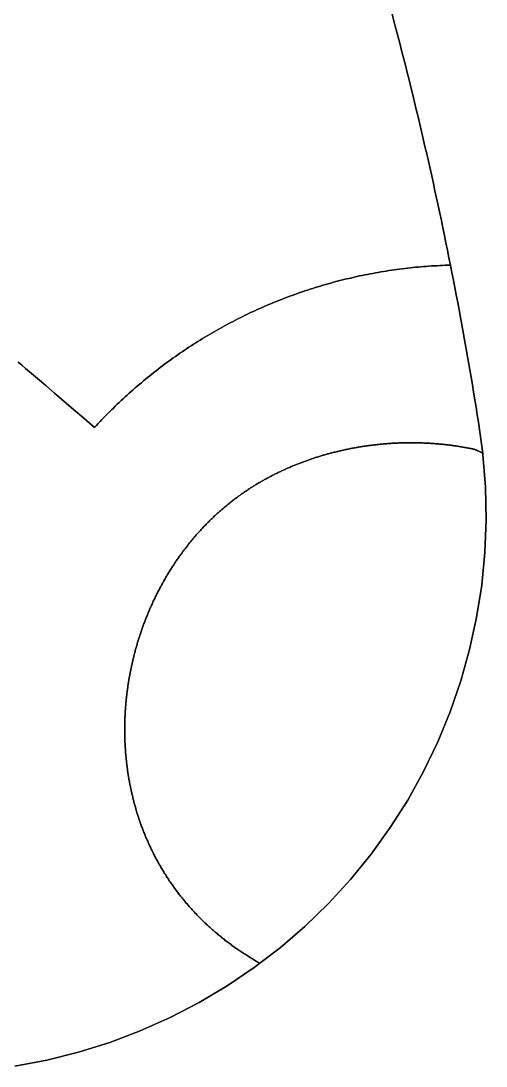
# Model space of a CAD drawing. Header units: millimetres. Extents: x 1811966 to 2218310, y 20519 to 471429.
# Drawn here: x 2123127 to 2135878, y 131672 to 160300 of the extents above; entities that cross this region are included whole.
import ezdxf

# ---------------------------------------------------------------- set-up
doc = ezdxf.new("R2010")
doc.units = ezdxf.units.MM
doc.layers.add('CLOSED_AREAS', color=7, linetype='Continuous')
doc.layers.add('REGION_HOLES', color=7, linetype='Continuous')

msp = doc.modelspace()

# ---------------------------------------------------------------- linework, layer by layer
at = {"layer": 'CLOSED_AREAS'}
for points in [[(2123056.1, 150950.773), (2123155.316, 150866.8), (2123257.228, 150780.442), (2123361.892, 150691.651), (2123579.7, 150506.57), (2123809.19, 150311.169), (2124050.811, 150105.056), (2124305.012, 149887.843), (2124572.244, 149659.14), (2124852.956, 149418.556), (2125147.596, 149165.702), (2125197.735, 149219.98), (2125248.165, 149273.988), (2125298.883, 149327.724), (2125349.89, 149381.187), (2125401.183, 149434.376), (2125452.761, 149487.288), (2125504.623, 149539.923), (2125556.766, 149592.278), (2125609.19, 149644.353), (2125661.892, 149696.145), (2125714.872, 149747.653), (2125768.128, 149798.876), (2125821.659, 149849.813), (2125875.462, 149900.461), (2125929.536, 149950.819), (2125983.88, 150000.887), (2126038.492, 150050.662), (2126093.37, 150100.142), (2126148.514, 150149.328), (2126203.921, 150198.216), (2126259.589, 150246.807), (2126315.518, 150295.097), (2126371.705, 150343.087), (2126428.149, 150390.774), (2126484.849, 150438.157), (2126541.802, 150485.235), (2126599.007, 150532.006), (2126656.463, 150578.47), (2126714.167, 150624.624), (2126772.118, 150670.468), (2126830.315, 150716), (2126888.755, 150761.219), (2126947.437, 150806.123), (2127006.36, 150850.711), (2127065.521, 150894.983), (2127124.919, 150938.936), (2127184.553, 150982.569), (2127244.42, 151025.882), (2127304.518, 151068.872), (2127364.847, 151111.539), (2127425.403, 151153.881), (2127486.187, 151195.898), (2127547.195, 151237.587), (2127608.426, 151278.948), (2127669.878, 151319.98), (2127731.55, 151360.681), (2127793.44, 151401.051), (2127855.545, 151441.087), (2127917.865, 151480.789), (2127980.397, 151520.156), (2128043.139, 151559.187), (2128106.09, 151597.88), (2128169.248, 151636.235), (2128232.611, 151674.249), (2128296.178, 151711.923), (2128359.946, 151749.255), (2128423.913, 151786.244), (2128488.078, 151822.889), (2128552.439, 151859.189), (2128616.994, 151895.142), (2128681.741, 151930.749), (2128746.678, 151966.007), (2128811.804, 152000.916), (2128877.116, 152035.475), (2128942.613, 152069.682), (2129008.293, 152103.537), (2129074.154, 152137.039), (2129140.193, 152170.187), (2129206.41, 152202.979), (2129272.802, 152235.416), (2129339.367, 152267.495), (2129406.103, 152299.217), (2129473.009, 152330.58), (2129540.082, 152361.583), (2129607.321, 152392.225), (2129674.724, 152422.506), (2129742.288, 152452.424), (2129810.011, 152481.979), (2129877.893, 152511.17), (2129945.93, 152539.996), (2130014.121, 152568.456), (2130082.464, 152596.549), (2130150.957, 152624.275), (2130219.598, 152651.633), (2130288.384, 152678.622), (2130357.315, 152705.241), (2130426.388, 152731.489), (2130495.6, 152757.366), (2130564.951, 152782.871), (2130634.437, 152808.003), (2130704.058, 152832.762), (2130773.81, 152857.146), (2130843.693, 152881.155), (2130913.703, 152904.789), (2130983.839, 152928.047), (2131054.099, 152950.927), (2131124.482, 152973.43), (2131194.983, 152995.554), (2131265.603, 153017.3), (2131336.338, 153038.666), (2131407.188, 153059.651), (2131478.148, 153080.256), (2131549.219, 153100.48), (2131620.397, 153120.322), (2131691.68, 153139.781), (2131763.068, 153158.856), (2131834.556, 153177.549), (2131906.144, 153195.857), (2131977.829, 153213.78), (2132049.609, 153231.318), (2132121.483, 153248.471), (2132193.447, 153265.237), (2132265.501, 153281.616), (2132337.641, 153297.608), (2132409.867, 153313.213), (2132482.175, 153328.429), (2132554.564, 153343.257), (2132627.031, 153357.696), (2132699.575, 153371.746), (2132772.193, 153385.405), (2132844.884, 153398.675), (2132917.645, 153411.554), (2132990.474, 153424.042), (2133063.368, 153436.138), (2133136.327, 153447.843), (2133209.348, 153459.157), (2133282.428, 153470.077), (2133355.566, 153480.605), (2133428.76, 153490.74), (2133502.007, 153500.482), (2133575.305, 153509.831), (2133648.652, 153518.785), (2133722.046, 153527.346), (2133795.485, 153535.512), (2133868.967, 153543.284), (2133942.49, 153550.661), (2134016.051, 153557.643), (2134089.649, 153564.23), (2134163.281, 153570.422), (2134236.945, 153576.218), (2134310.639, 153581.618), (2134384.361, 153586.623), (2134458.109, 153591.231), (2134531.881, 153595.444), (2134605.674, 153599.26), (2134679.487, 153602.679), (2134753.317, 153605.703), (2134827.162, 153608.329), (2134901.02, 153610.56), (2134860.287, 153814.441), (2134819.167, 154018.244), (2134777.659, 154221.968), (2134735.763, 154425.614), (2134693.481, 154629.179), (2134650.811, 154832.663), (2134607.754, 155036.066), (2134564.311, 155239.387), (2134520.48, 155442.625), (2134476.264, 155645.779), (2134431.661, 155848.848), (2134386.671, 156051.832), (2134341.296, 156254.731), (2134295.535, 156457.542), (2134249.389, 156660.267), (2134202.856, 156862.903), (2134155.939, 157065.45), (2134108.636, 157267.908), (2134060.949, 157470.275), (2134012.876, 157672.551), (2133964.419, 157874.736), (2133915.577, 158076.827), (2133866.351, 158278.826), (2133816.741, 158480.731), (2133766.747, 158682.541), (2133716.37, 158884.255), (2133665.609, 159085.873), (2133614.464, 159287.395), (2133562.936, 159488.818), (2133511.025, 159690.144), (2133458.731, 159891.37), (2133406.055, 160092.496), (2133352.996, 160293.522), (2133299.555, 160494.447)], [(2122958.115, 131672.106), (2123838.331, 131836.593), (2124707.405, 132052.335), (2125562.363, 132318.58), (2126400.256, 132634.44), (2127218.223, 132998.81), (2128013.45, 133410.448), (2128783.214, 133867.941), (2129524.873, 134369.717), (2129678.294, 134487.173), (2129648.239, 134504.209), (2129618.315, 134521.339), (2129588.522, 134538.561), (2129558.86, 134555.875), (2129529.33, 134573.282), (2129499.93, 134590.781), (2129470.662, 134608.371), (2129441.524, 134626.053), (2129412.517, 134643.825), (2129383.64, 134661.687), (2129354.894, 134679.639), (2129326.278, 134697.681), (2129297.792, 134715.813), (2129269.436, 134734.033), (2129241.211, 134752.342), (2129213.115, 134770.738), (2129185.149, 134789.223), (2129157.313, 134807.795), (2129129.606, 134826.454), (2129102.029, 134845.2), (2129074.581, 134864.032), (2129047.262, 134882.951), (2129020.072, 134901.954), (2128993.011, 134921.043), (2128966.08, 134940.217), (2128939.277, 134959.475), (2128912.602, 134978.818), (2128886.057, 134998.244), (2128859.639, 135017.753), (2128833.351, 135037.346), (2128807.19, 135057.021), (2128781.157, 135076.779), (2128755.253, 135096.618), (2128729.476, 135116.539), (2128703.828, 135136.542), (2128678.307, 135156.625), (2128652.913, 135176.788), (2128627.647, 135197.032), (2128602.509, 135217.355), (2128577.497, 135237.758), (2128552.613, 135258.24), (2128527.856, 135278.8), (2128503.226, 135299.438), (2128478.723, 135320.155), (2128454.346, 135340.949), (2128430.096, 135361.82), (2128405.973, 135382.768), (2128381.976, 135403.792), (2128358.105, 135424.893), (2128334.36, 135446.069), (2128310.742, 135467.32), (2128287.249, 135488.647), (2128263.882, 135510.047), (2128240.641, 135531.523), (2128217.526, 135553.072), (2128194.536, 135574.694), (2128171.672, 135596.39), (2128148.933, 135618.158), (2128126.319, 135639.999), (2128103.83, 135661.912), (2128081.466, 135683.896), (2128059.228, 135705.952), (2128037.113, 135728.079), (2128015.124, 135750.276), (2127993.259, 135772.544), (2127971.518, 135794.881), (2127949.902, 135817.288), (2127928.41, 135839.763), (2127907.043, 135862.308), (2127885.799, 135884.921), (2127864.679, 135907.602), (2127843.683, 135930.35), (2127822.81, 135953.166), (2127802.061, 135976.049), (2127781.436, 135998.998), (2127760.934, 136022.013), (2127740.555, 136045.094), (2127720.299, 136068.241), (2127700.167, 136091.452), (2127680.157, 136114.728), (2127660.27, 136138.069), (2127640.506, 136161.473), (2127620.864, 136184.942), (2127601.345, 136208.473), (2127581.948, 136232.067), (2127562.673, 136255.724), (2127543.521, 136279.443), (2127524.491, 136303.223), (2127505.582, 136327.065), (2127486.796, 136350.968), (2127468.131, 136374.932), (2127449.588, 136398.956), (2127431.166, 136423.039), (2127412.866, 136447.183), (2127394.687, 136471.385), (2127376.629, 136495.647), (2127358.692, 136519.966), (2127340.876, 136544.344), (2127323.181, 136568.78), (2127305.607, 136593.273), (2127288.153, 136617.823), (2127270.82, 136642.429), (2127253.607, 136667.092), (2127236.515, 136691.811), (2127219.543, 136716.585), (2127202.691, 136741.415), (2127185.959, 136766.299), (2127169.346, 136791.237), (2127152.854, 136816.23), (2127136.481, 136841.276), (2127120.228, 136866.376), (2127104.094, 136891.528), (2127088.079, 136916.734), (2127072.184, 136941.991), (2127056.408, 136967.3), (2127040.751, 136992.661), (2127025.212, 137018.073), (2127009.793, 137043.535), (2126994.492, 137069.048), (2126979.31, 137094.611), (2126964.246, 137120.224), (2126949.301, 137145.886), (2126934.473, 137171.597), (2126919.764, 137197.356), (2126905.173, 137223.163), (2126890.7, 137249.019), (2126876.345, 137274.922), (2126862.107, 137300.871), (2126847.987, 137326.868), (2126833.984, 137352.911), (2126820.099, 137379), (2126806.331, 137405.135), (2126792.68, 137431.314), (2126779.147, 137457.539), (2126765.73, 137483.808), (2126752.43, 137510.122), (2126739.247, 137536.479), (2126726.18, 137562.879), (2126713.23, 137589.323), (2126700.396, 137615.809), (2126687.678, 137642.338), (2126675.077, 137668.908), (2126662.592, 137695.52), (2126650.222, 137722.174), (2126637.969, 137748.868), (2126625.831, 137775.602), (2126613.809, 137802.377), (2126601.902, 137829.192), (2126590.111, 137856.045), (2126578.435, 137882.938), (2126566.875, 137909.87), (2126555.429, 137936.84), (2126544.099, 137963.847), (2126532.883, 137990.893), (2126521.782, 138017.975), (2126510.795, 138045.094), (2126499.924, 138072.25), (2126489.166, 138099.442), (2126478.523, 138126.669), (2126467.994, 138153.932), (2126457.58, 138181.23), (2126447.279, 138208.563), (2126437.092, 138235.929), (2126427.019, 138263.33), (2126417.06, 138290.764), (2126407.214, 138318.231), (2126397.481, 138345.731), (2126387.862, 138373.263), (2126378.357, 138400.828), (2126368.964, 138428.424), (2126359.684, 138456.051), (2126350.517, 138483.71), (2126341.464, 138511.399), (2126332.522, 138539.118), (2126323.694, 138566.867), (2126314.977, 138594.645), (2126306.374, 138622.453), (2126297.882, 138650.289), (2126289.503, 138678.154), (2126281.235, 138706.047), (2126273.08, 138733.967), (2126265.036, 138761.915), (2126257.104, 138789.889), (2126249.284, 138817.89), (2126241.575, 138845.917), (2126233.978, 138873.971), (2126226.491, 138902.049), (2126219.116, 138930.153), (2126211.853, 138958.281), (2126204.7, 138986.434), (2126197.657, 139014.61), (2126190.726, 139042.81), (2126183.905, 139071.034), (2126177.195, 139099.28), (2126170.595, 139127.549), (2126164.105, 139155.84), (2126157.726, 139184.153), (2126151.457, 139212.487), (2126145.298, 139240.842), (2126139.248, 139269.218), (2126133.308, 139297.614), (2126127.478, 139326.03), (2126121.758, 139354.466), (2126116.147, 139382.921), (2126110.645, 139411.395), (2126105.252, 139439.887), (2126099.969, 139468.397), (2126094.794, 139496.925), (2126089.729, 139525.47), (2126084.772, 139554.033), (2126079.924, 139582.612), (2126075.184, 139611.207), (2126070.553, 139639.819), (2126066.03, 139668.445), (2126061.616, 139697.087), (2126057.309, 139725.744), (2126053.111, 139754.415), (2126049.02, 139783.101), (2126045.038, 139811.8), (2126041.163, 139840.512), (2126037.395, 139869.237), (2126033.735, 139897.975), (2126030.183, 139926.725), (2126026.737, 139955.487), (2126023.399, 139984.261), (2126020.168, 140013.045), (2126017.043, 140041.841), (2126014.026, 140070.646), (2126011.115, 140099.462), (2126008.311, 140128.288), (2126005.613, 140157.123), (2126003.022, 140185.966), (2126000.537, 140214.819), (2125998.158, 140243.679), (2125995.886, 140272.548), (2125993.719, 140301.423), (2125991.658, 140330.306), (2125989.702, 140359.196), (2125987.853, 140388.092), (2125986.109, 140416.994), (2125984.47, 140445.902), (2125982.936, 140474.815), (2125981.508, 140503.733), (2125980.185, 140532.655), (2125978.967, 140561.582), (2125977.853, 140590.512), (2125976.845, 140619.446), (2125975.941, 140648.383), (2125975.142, 140677.322), (2125974.447, 140706.264), (2125973.856, 140735.208), (2125973.369, 140764.153), (2125972.987, 140793.1), (2125972.709, 140822.048), (2125972.534, 140850.996), (2125972.463, 140879.944), (2125972.496, 140908.892), (2125972.633, 140937.839), (2125972.873, 140966.786), (2125973.216, 140995.731), (2125973.662, 141024.674), (2125974.212, 141053.615), (2125974.865, 141082.554), (2125975.62, 141111.49), (2125976.478, 141140.423), (2125977.439, 141169.353), (2125978.503, 141198.278), (2125979.669, 141227.199), (2125980.937, 141256.116), (2125982.308, 141285.027), (2125983.781, 141313.934), (2125985.355, 141342.834), (2125987.032, 141371.728), (2125988.811, 141400.616), (2125990.691, 141429.497), (2125992.673, 141458.371), (2125994.756, 141487.237), (2125996.941, 141516.096), (2125999.227, 141544.946), (2126001.614, 141573.787), (2126004.102, 141602.62), (2126006.691, 141631.442), (2126009.381, 141660.256), (2126012.172, 141689.059), (2126015.063, 141717.851), (2126018.055, 141746.633), (2126021.147, 141775.403), (2126024.34, 141804.162), (2126027.632, 141832.909), (2126031.025, 141861.644), (2126034.518, 141890.365), (2126038.11, 141919.074), (2126041.803, 141947.769), (2126045.595, 141976.451), (2126049.486, 142005.118), (2126053.477, 142033.771), (2126057.567, 142062.409), (2126061.757, 142091.031), (2126066.045, 142119.638), (2126070.433, 142148.229), (2126074.919, 142176.804), (2126079.504, 142205.362), (2126084.188, 142233.903), (2126088.97, 142262.426), (2126093.851, 142290.931), (2126098.83, 142319.419), (2126103.907, 142347.887), (2126109.083, 142376.337), (2126114.356, 142404.768), (2126119.728, 142433.178), (2126125.197, 142461.569), (2126130.764, 142489.939), (2126136.428, 142518.289), (2126142.19, 142546.617), (2126148.049, 142574.924), (2126154.006, 142603.209), (2126160.059, 142631.472), (2126166.21, 142659.712), (2126172.457, 142687.929), (2126178.802, 142716.123), (2126185.243, 142744.293), (2126191.78, 142772.439), (2126198.414, 142800.561), (2126205.145, 142828.658), (2126211.972, 142856.73), (2126218.895, 142884.776), (2126225.914, 142912.796), (2126233.028, 142940.79), (2126240.239, 142968.757), (2126247.546, 142996.697), (2126254.948, 143024.61), (2126262.445, 143052.496), (2126270.038, 143080.353), (2126277.726, 143108.181), (2126285.51, 143135.981), (2126293.388, 143163.751), (2126301.362, 143191.492), (2126309.43, 143219.203), (2126317.593, 143246.884), (2126325.851, 143274.534), (2126334.203, 143302.153), (2126342.65, 143329.741), (2126351.19, 143357.297), (2126359.826, 143384.82), (2126368.555, 143412.311), (2126377.378, 143439.77), (2126386.295, 143467.195), (2126395.306, 143494.586), (2126404.41, 143521.944), (2126413.608, 143549.267), (2126422.9, 143576.555), (2126432.285, 143603.808), (2126441.763, 143631.026), (2126451.334, 143658.208), (2126460.998, 143685.354), (2126470.755, 143712.464), (2126480.605, 143739.536), (2126490.547, 143766.571), (2126500.582, 143793.569), (2126510.71, 143820.528), (2126520.929, 143847.449), (2126531.241, 143874.332), (2126541.646, 143901.175), (2126552.142, 143927.979), (2126562.73, 143954.743), (2126573.41, 143981.467), (2126584.182, 144008.15), (2126595.045, 144034.792), (2126606, 144061.393), (2126617.046, 144087.952), (2126628.183, 144114.469), (2126639.412, 144140.944), (2126650.731, 144167.376), (2126662.142, 144193.765), (2126673.643, 144220.11), (2126685.235, 144246.411), (2126696.917, 144272.669), (2126708.691, 144298.881), (2126720.554, 144325.049), (2126732.508, 144351.171), (2126744.552, 144377.248), (2126756.686, 144403.278), (2126768.91, 144429.262), (2126781.224, 144455.199), (2126793.627, 144481.089), (2126806.12, 144506.932), (2126818.703, 144532.726), (2126831.375, 144558.473), (2126844.137, 144584.17), (2126856.987, 144609.819), (2126869.927, 144635.418), (2126882.956, 144660.968), (2126896.073, 144686.467), (2126909.28, 144711.916), (2126922.575, 144737.314), (2126935.958, 144762.661), (2126949.43, 144787.956), (2126962.99, 144813.199), (2126976.639, 144838.39), (2126990.375, 144863.529), (2127004.2, 144888.614), (2127018.112, 144913.646), (2127032.113, 144938.624), (2127046.201, 144963.548), (2127060.376, 144988.417), (2127074.639, 145013.231), (2127088.989, 145037.991), (2127103.427, 145062.694), (2127117.951, 145087.342), (2127132.563, 145111.933), (2127147.262, 145136.468), (2127162.047, 145160.945), (2127176.919, 145185.365), (2127191.878, 145209.728), (2127206.923, 145234.032), (2127222.054, 145258.277), (2127237.272, 145282.464), (2127252.576, 145306.591), (2127267.966, 145330.659), (2127283.442, 145354.666), (2127299.004, 145378.614), (2127314.651, 145402.5), (2127330.384, 145426.325), (2127346.202, 145450.089), (2127362.106, 145473.791), (2127378.095, 145497.431), (2127394.17, 145521.008), (2127410.329, 145544.523), (2127426.574, 145567.974), (2127442.903, 145591.361), (2127459.317, 145614.684), (2127475.815, 145637.943), (2127492.398, 145661.137), (2127509.066, 145684.266), (2127525.817, 145707.329), (2127542.653, 145730.327), (2127559.573, 145753.258), (2127576.577, 145776.122), (2127593.665, 145798.92), (2127610.837, 145821.65), (2127628.092, 145844.313), (2127645.431, 145866.907), (2127662.853, 145889.433), (2127680.359, 145911.89), (2127697.948, 145934.278), (2127715.619, 145956.597), (2127733.374, 145978.845), (2127751.212, 146001.023), (2127769.133, 146023.131), (2127787.136, 146045.168), (2127805.221, 146067.133), (2127823.39, 146089.026), (2127841.64, 146110.847), (2127859.973, 146132.596), (2127878.388, 146154.272), (2127896.885, 146175.875), (2127915.464, 146197.404), (2127934.124, 146218.859), (2127952.866, 146240.24), (2127971.69, 146261.546), (2127990.596, 146282.777), (2128009.582, 146303.933), (2128028.65, 146325.013), (2128047.799, 146346.016), (2128067.03, 146366.944), (2128086.341, 146387.794), (2128105.733, 146408.567), (2128125.205, 146429.262), (2128144.758, 146449.88), (2128164.392, 146470.419), (2128184.106, 146490.879), (2128203.9, 146511.261), (2128223.775, 146531.562), (2128243.729, 146551.784), (2128263.764, 146571.926), (2128283.878, 146591.987), (2128304.072, 146611.968), (2128324.346, 146631.867), (2128344.699, 146651.684), (2128365.132, 146671.419), (2128385.644, 146691.072), (2128406.235, 146710.643), (2128426.905, 146730.13), (2128447.654, 146749.533), (2128468.482, 146768.853), (2128489.389, 146788.088), (2128510.374, 146807.239), (2128531.438, 146826.305), (2128552.581, 146845.286), (2128573.801, 146864.181), (2128595.1, 146882.99), (2128616.477, 146901.712), (2128637.932, 146920.348), (2128659.465, 146938.896), (2128681.075, 146957.357), (2128702.764, 146975.73), (2128724.53, 146994.015), (2128746.373, 147012.211), (2128768.293, 147030.318), (2128790.291, 147048.336), (2128812.366, 147066.264), (2128834.518, 147084.102), (2128856.747, 147101.85), (2128879.053, 147119.507), (2128901.435, 147137.072), (2128923.894, 147154.546), (2128946.429, 147171.928), (2128969.041, 147189.218), (2128991.729, 147206.415), (2129014.493, 147223.519), (2129037.333, 147240.53), (2129060.249, 147257.447), (2129081.18, 147272.768), (2129102.173, 147288.012), (2129123.229, 147303.178), (2129144.345, 147318.266), (2129165.523, 147333.276), (2129186.761, 147348.209), (2129208.061, 147363.064), (2129229.42, 147377.841), (2129250.839, 147392.541), (2129272.318, 147407.162), (2129293.855, 147421.706), (2129315.452, 147436.172), (2129337.107, 147450.56), (2129358.821, 147464.87), (2129380.592, 147479.101), (2129402.42, 147493.255), (2129424.306, 147507.331), (2129446.248, 147521.329), (2129468.247, 147535.249), (2129490.303, 147549.09), (2129512.414, 147562.854), (2129534.58, 147576.539), (2129556.801, 147590.146), (2129579.078, 147603.675), (2129601.408, 147617.125), (2129623.793, 147630.498), (2129646.232, 147643.792), (2129668.724, 147657.008), (2129691.269, 147670.145), (2129713.867, 147683.204), (2129736.517, 147696.185), (2129759.22, 147709.087), (2129781.974, 147721.911), (2129804.779, 147734.656), (2129827.636, 147747.323), (2129850.543, 147759.911), (2129873.501, 147772.421), (2129896.509, 147784.852), (2129919.566, 147797.205), (2129942.673, 147809.479), (2129965.829, 147821.674), (2129989.034, 147833.79), (2130012.287, 147845.828), (2130035.588, 147857.788), (2130058.937, 147869.668), (2130082.333, 147881.47), (2130105.776, 147893.192), (2130129.266, 147904.836), (2130152.802, 147916.402), (2130176.385, 147927.888), (2130200.013, 147939.295), (2130223.686, 147950.624), (2130247.404, 147961.873), (2130271.167, 147973.044), (2130294.974, 147984.135), (2130318.826, 147995.148), (2130342.72, 148006.081), (2130366.659, 148016.935), (2130390.64, 148027.71), (2130414.664, 148038.407), (2130438.73, 148049.023), (2130462.838, 148059.561), (2130486.988, 148070.02), (2130511.179, 148080.399), (2130535.411, 148090.699), (2130559.683, 148100.92), (2130583.996, 148111.061), (2130608.349, 148121.123), (2130632.741, 148131.106), (2130657.173, 148141.009), (2130681.644, 148150.833), (2130706.153, 148160.577), (2130730.701, 148170.242), (2130755.286, 148179.827), (2130779.909, 148189.333), (2130804.569, 148198.76), (2130829.266, 148208.106), (2130854, 148217.374), (2130878.77, 148226.561), (2130903.576, 148235.669), (2130928.417, 148244.697), (2130953.294, 148253.646), (2130978.205, 148262.515), (2131003.152, 148271.304), (2131028.132, 148280.013), (2131053.146, 148288.642), (2131078.194, 148297.192), (2131103.275, 148305.662), (2131128.388, 148314.052), (2131153.535, 148322.362), (2131178.713, 148330.592), (2131203.923, 148338.742), (2131229.165, 148346.812), (2131254.438, 148354.802), (2131279.742, 148362.712), (2131305.077, 148370.542), (2131330.441, 148378.292), (2131355.835, 148385.962), (2131381.259, 148393.552), (2131406.712, 148401.061), (2131432.194, 148408.49), (2131457.704, 148415.839), (2131483.243, 148423.108), (2131508.809, 148430.297), (2131534.403, 148437.405), (2131560.024, 148444.433), (2131585.671, 148451.381), (2131611.345, 148458.248), (2131637.046, 148465.035), (2131662.772, 148471.741), (2131688.523, 148478.367), (2131714.299, 148484.913), (2131740.101, 148491.378), (2131765.927, 148497.763), (2131791.776, 148504.067), (2131817.65, 148510.29), (2131843.547, 148516.433), (2131869.467, 148522.495), (2131895.41, 148528.476), (2131921.375, 148534.377), (2131947.362, 148540.197), (2131973.372, 148545.937), (2131999.402, 148551.596), (2132025.453, 148557.173), (2132051.526, 148562.671), (2132077.618, 148568.087), (2132103.731, 148573.422), (2132129.863, 148578.677), (2132156.015, 148583.85), (2132182.186, 148588.943), (2132208.375, 148593.955), (2132234.583, 148598.885), (2132260.809, 148603.735), (2132287.053, 148608.504), (2132313.314, 148613.192), (2132339.592, 148617.798), (2132365.886, 148622.324), (2132392.197, 148626.768), (2132418.524, 148631.131), (2132444.867, 148635.413), (2132471.225, 148639.614), (2132497.598, 148643.733), (2132523.985, 148647.771), (2132550.387, 148651.728), (2132576.803, 148655.604), (2132603.232, 148659.398), (2132629.675, 148663.111), (2132656.131, 148666.743), (2132682.599, 148670.293), (2132709.08, 148673.761), (2132735.573, 148677.148), (2132762.077, 148680.454), (2132788.593, 148683.678), (2132815.119, 148686.821), (2132841.656, 148689.882), (2132868.204, 148692.861), (2132894.761, 148695.759), (2132921.328, 148698.575), (2132947.904, 148701.31), (2132974.489, 148703.963), (2133001.083, 148706.534), (2133027.685, 148709.023), (2133054.295, 148711.431), (2133080.912, 148713.756), (2133107.537, 148716), (2133134.168, 148718.162), (2133160.806, 148720.242), (2133187.45, 148722.241), (2133214.101, 148724.157), (2133240.756, 148725.991), (2133267.417, 148727.744), (2133294.083, 148729.414), (2133320.754, 148731.002), (2133347.428, 148732.509), (2133374.107, 148733.933), (2133400.788, 148735.275), (2133427.474, 148736.535), (2133454.162, 148737.712), (2133480.852, 148738.808), (2133507.545, 148739.821), (2133534.239, 148740.753), (2133560.935, 148741.601), (2133587.632, 148742.368), (2133614.331, 148743.052), (2133641.029, 148743.654), (2133667.728, 148744.174), (2133694.426, 148744.611), (2133721.124, 148744.966), (2133747.821, 148745.238), (2133774.517, 148745.428), (2133801.211, 148745.535), (2133827.904, 148745.56), (2133854.594, 148745.502), (2133881.282, 148745.362), (2133907.967, 148745.139), (2133934.648, 148744.833), (2133961.326, 148744.445), (2133988.001, 148743.974), (2134014.671, 148743.421), (2134041.336, 148742.784), (2134067.996, 148742.065), (2134094.652, 148741.263), (2134121.301, 148740.379), (2134147.945, 148739.411), (2134174.582, 148738.361), (2134201.213, 148737.228), (2134227.837, 148736.012), (2134254.454, 148734.713), (2134281.063, 148733.331), (2134307.664, 148731.866), (2134334.257, 148730.318), (2134360.841, 148728.687), (2134387.417, 148726.972), (2134413.983, 148725.175), (2134440.539, 148723.295), (2134467.085, 148721.332), (2134493.622, 148719.285), (2134520.147, 148717.155), (2134546.662, 148714.942), (2134573.165, 148712.646), (2134599.656, 148710.266), (2134626.136, 148707.804), (2134652.603, 148705.258), (2134679.058, 148702.628), (2134705.499, 148699.915), (2134731.927, 148697.119), (2134758.342, 148694.239), (2134784.743, 148691.276), (2134811.129, 148688.23), (2134837.5, 148685.1), (2134863.857, 148681.886), (2134890.198, 148678.589), (2134916.523, 148675.208), (2134942.833, 148671.744), (2134969.126, 148668.196), (2134995.402, 148664.565), (2135021.661, 148660.849), (2135047.903, 148657.051), (2135074.127, 148653.168), (2135100.334, 148649.201), (2135126.521, 148645.151), (2135152.69, 148641.017), (2135178.84, 148636.799), (2135204.971, 148632.498), (2135231.082, 148628.112), (2135257.172, 148623.643), (2135283.242, 148619.089), (2135309.292, 148614.452), (2135335.32, 148609.731), (2135361.327, 148604.925), (2135387.313, 148600.036), (2135413.276, 148595.062), (2135439.216, 148590.005), (2135465.134, 148584.863), (2135491.029, 148579.637), (2135516.901, 148574.328), (2135526.776, 148571.334), (2135536.551, 148568.289), (2135546.226, 148565.193), (2135555.802, 148562.046), (2135565.279, 148558.848), (2135574.657, 148555.599), (2135583.937, 148552.299), (2135593.119, 148548.948), (2135602.204, 148545.546), (2135611.192, 148542.094), (2135620.084, 148538.59), (2135628.88, 148535.036), (2135637.579, 148531.432), (2135646.184, 148527.776), (2135654.693, 148524.07), (2135663.109, 148520.313), (2135671.43, 148516.506), (2135679.657, 148512.648), (2135687.791, 148508.74), (2135695.833, 148504.781), (2135703.782, 148500.771), (2135711.638, 148496.712), (2135719.404, 148492.601), (2135727.078, 148488.441), (2135734.661, 148484.23), (2135742.154, 148479.969), (2135749.557, 148475.657), (2135756.87, 148471.296), (2135764.095, 148466.884), (2135771.23, 148462.422), (2135778.277, 148457.91), (2135785.236, 148453.348), (2135667.417, 149307.187), (2135634.829, 149512.781), (2135601.849, 149718.313), (2135568.477, 149923.781), (2135534.715, 150129.185), (2135500.561, 150334.525), (2135466.017, 150539.799), (2135431.081, 150745.008), (2135395.755, 150950.149), (2135360.038, 151155.223), (2135323.931, 151360.228), (2135287.434, 151565.164), (2135250.546, 151770.03), (2135213.268, 151974.826), (2135175.6, 152179.55), (2135137.543, 152384.202), (2135099.096, 152588.782), (2135060.259, 152793.287), (2135021.033, 152997.719), (2134981.418, 153202.075), (2134941.413, 153406.356), (2134901.02, 153610.56), (2134827.162, 153608.329), (2134753.317, 153605.703), (2134679.487, 153602.679), (2134605.674, 153599.26), (2134531.881, 153595.444), (2134458.109, 153591.231), (2134384.361, 153586.623), (2134310.639, 153581.618), (2134236.945, 153576.218), (2134163.281, 153570.422), (2134089.649, 153564.23), (2134016.051, 153557.643), (2133942.49, 153550.661), (2133868.967, 153543.284), (2133795.485, 153535.512), (2133722.046, 153527.346), (2133648.652, 153518.785), (2133575.305, 153509.831), (2133502.007, 153500.482), (2133428.76, 153490.74), (2133355.566, 153480.605), (2133282.428, 153470.077), (2133209.348, 153459.157), (2133136.327, 153447.843), (2133063.368, 153436.138), (2132990.474, 153424.042), (2132917.645, 153411.554), (2132844.884, 153398.675), (2132772.193, 153385.405), (2132699.575, 153371.746), (2132627.031, 153357.696), (2132554.564, 153343.257), (2132482.175, 153328.429), (2132409.867, 153313.213), (2132337.641, 153297.608), (2132265.501, 153281.616), (2132193.447, 153265.237), (2132121.483, 153248.471), (2132049.609, 153231.318), (2131977.829, 153213.78), (2131906.144, 153195.857), (2131834.556, 153177.549), (2131763.068, 153158.856), (2131691.68, 153139.781), (2131620.397, 153120.322), (2131549.219, 153100.48), (2131478.148, 153080.256), (2131407.188, 153059.651), (2131336.338, 153038.666), (2131265.603, 153017.3), (2131194.983, 152995.554), (2131124.482, 152973.43), (2131054.099, 152950.927), (2130983.839, 152928.047), (2130913.703, 152904.789), (2130843.693, 152881.155), (2130773.81, 152857.146), (2130704.058, 152832.762), (2130634.437, 152808.003), (2130564.951, 152782.871), (2130495.6, 152757.366), (2130426.388, 152731.489), (2130357.315, 152705.241), (2130288.384, 152678.622), (2130219.598, 152651.633), (2130150.957, 152624.275), (2130082.464, 152596.549), (2130014.121, 152568.456), (2129945.93, 152539.996), (2129877.893, 152511.17), (2129810.011, 152481.979), (2129742.288, 152452.424), (2129674.724, 152422.506), (2129607.321, 152392.225), (2129540.082, 152361.583), (2129473.009, 152330.58), (2129406.103, 152299.217), (2129339.367, 152267.495), (2129272.802, 152235.416), (2129206.41, 152202.979), (2129140.193, 152170.187), (2129074.154, 152137.039), (2129008.293, 152103.537), (2128942.613, 152069.682), (2128877.116, 152035.475), (2128811.804, 152000.916), (2128746.678, 151966.007), (2128681.741, 151930.749), (2128616.994, 151895.142), (2128552.439, 151859.189), (2128488.078, 151822.889), (2128423.913, 151786.244), (2128359.946, 151749.255), (2128296.178, 151711.923), (2128232.611, 151674.249), (2128169.248, 151636.235), (2128106.09, 151597.88), (2128043.139, 151559.187), (2127980.397, 151520.156), (2127917.865, 151480.789), (2127855.545, 151441.087), (2127793.44, 151401.051), (2127731.55, 151360.681), (2127669.878, 151319.98), (2127608.426, 151278.948), (2127547.195, 151237.587), (2127486.187, 151195.898), (2127425.403, 151153.881), (2127364.847, 151111.539), (2127304.518, 151068.872), (2127244.42, 151025.882), (2127184.553, 150982.569), (2127124.919, 150938.936), (2127065.521, 150894.983), (2127006.36, 150850.711), (2126947.437, 150806.123), (2126888.755, 150761.219), (2126830.315, 150716), (2126772.118, 150670.468), (2126714.167, 150624.624), (2126656.463, 150578.47), (2126599.007, 150532.006), (2126541.802, 150485.235), (2126484.849, 150438.157), (2126428.149, 150390.774), (2126371.705, 150343.087), (2126315.518, 150295.097), (2126259.589, 150246.807), (2126203.921, 150198.216), (2126148.514, 150149.328), (2126093.37, 150100.142), (2126038.492, 150050.662), (2125983.88, 150000.887), (2125929.536, 149950.819), (2125875.462, 149900.461), (2125821.659, 149849.813), (2125768.128, 149798.876), (2125714.872, 149747.653), (2125661.892, 149696.145), (2125609.19, 149644.353), (2125556.766, 149592.278), (2125504.623, 149539.923), (2125452.761, 149487.288), (2125401.183, 149434.376), (2125349.89, 149381.187), (2125298.883, 149327.724), (2125248.165, 149273.988), (2125197.735, 149219.98), (2125147.596, 149165.702), (2124852.956, 149418.556), (2124572.244, 149659.14), (2124305.012, 149887.843), (2124050.811, 150105.056), (2123809.19, 150311.169), (2123579.7, 150506.57), (2123361.892, 150691.651), (2123257.228, 150780.442), (2123155.316, 150866.8), (2123056.1, 150950.773)]]:
    msp.add_lwpolyline(points, dxfattribs=at)
msp.add_lwpolyline([(2135785.236, 148453.348), (2135778.277, 148457.91), (2135771.23, 148462.422), (2135764.095, 148466.884), (2135756.87, 148471.296), (2135749.557, 148475.657), (2135742.154, 148479.969), (2135734.661, 148484.23), (2135727.078, 148488.441), (2135719.404, 148492.601), (2135711.638, 148496.712), (2135703.782, 148500.771), (2135695.833, 148504.781), (2135687.791, 148508.74), (2135679.657, 148512.648), (2135671.43, 148516.506), (2135663.109, 148520.313), (2135654.693, 148524.07), (2135646.184, 148527.776), (2135637.579, 148531.432), (2135628.88, 148535.036), (2135620.084, 148538.59), (2135611.192, 148542.094), (2135602.204, 148545.546), (2135593.119, 148548.948), (2135583.937, 148552.299), (2135574.657, 148555.599), (2135565.279, 148558.848), (2135555.802, 148562.046), (2135546.226, 148565.193), (2135536.551, 148568.289), (2135526.776, 148571.334), (2135516.901, 148574.328), (2135491.029, 148579.637), (2135465.134, 148584.863), (2135439.216, 148590.005), (2135413.276, 148595.062), (2135387.313, 148600.036), (2135361.327, 148604.925), (2135335.32, 148609.731), (2135309.292, 148614.452), (2135283.242, 148619.089), (2135257.172, 148623.643), (2135231.082, 148628.112), (2135204.971, 148632.498), (2135178.84, 148636.799), (2135152.69, 148641.017), (2135126.521, 148645.151), (2135100.334, 148649.201), (2135074.127, 148653.168), (2135047.903, 148657.051), (2135021.661, 148660.849), (2134995.402, 148664.565), (2134969.126, 148668.196), (2134942.833, 148671.744), (2134916.523, 148675.208), (2134890.198, 148678.589), (2134863.857, 148681.886), (2134837.5, 148685.1), (2134811.129, 148688.23), (2134784.743, 148691.276), (2134758.342, 148694.239), (2134731.927, 148697.119), (2134705.499, 148699.915), (2134679.058, 148702.628), (2134652.603, 148705.258), (2134626.136, 148707.804), (2134599.656, 148710.266), (2134573.165, 148712.646), (2134546.662, 148714.942), (2134520.147, 148717.155), (2134493.622, 148719.285), (2134467.085, 148721.332), (2134440.539, 148723.295), (2134413.983, 148725.175), (2134387.417, 148726.972), (2134360.841, 148728.687), (2134334.257, 148730.318), (2134307.664, 148731.866), (2134281.063, 148733.331), (2134254.454, 148734.713), (2134227.837, 148736.012), (2134201.213, 148737.228), (2134174.582, 148738.361), (2134147.945, 148739.411), (2134121.301, 148740.379), (2134094.652, 148741.263), (2134067.996, 148742.065), (2134041.336, 148742.784), (2134014.671, 148743.421), (2133988.001, 148743.974), (2133961.326, 148744.445), (2133934.648, 148744.833), (2133907.967, 148745.139), (2133881.282, 148745.362), (2133854.594, 148745.502), (2133827.904, 148745.56), (2133801.211, 148745.535), (2133774.517, 148745.428), (2133747.821, 148745.238), (2133721.124, 148744.966), (2133694.426, 148744.611), (2133667.728, 148744.174), (2133641.029, 148743.654), (2133614.331, 148743.052), (2133587.632, 148742.368), (2133560.935, 148741.601), (2133534.239, 148740.753), (2133507.545, 148739.821), (2133480.852, 148738.808), (2133454.162, 148737.712), (2133427.474, 148736.535), (2133400.788, 148735.275), (2133374.107, 148733.933), (2133347.428, 148732.509), (2133320.754, 148731.002), (2133294.083, 148729.414), (2133267.417, 148727.744), (2133240.756, 148725.991), (2133214.101, 148724.157), (2133187.45, 148722.241), (2133160.806, 148720.242), (2133134.168, 148718.162), (2133107.537, 148716), (2133080.912, 148713.756), (2133054.295, 148711.431), (2133027.685, 148709.023), (2133001.083, 148706.534), (2132974.489, 148703.963), (2132947.904, 148701.31), (2132921.328, 148698.575), (2132894.761, 148695.759), (2132868.204, 148692.861), (2132841.656, 148689.882), (2132815.119, 148686.821), (2132788.593, 148683.678), (2132762.077, 148680.454), (2132735.573, 148677.148), (2132709.08, 148673.761), (2132682.599, 148670.293), (2132656.131, 148666.743), (2132629.675, 148663.111), (2132603.232, 148659.398), (2132576.803, 148655.604), (2132550.387, 148651.728), (2132523.985, 148647.771), (2132497.598, 148643.733), (2132471.225, 148639.614), (2132444.867, 148635.413), (2132418.524, 148631.131), (2132392.197, 148626.768), (2132365.886, 148622.324), (2132339.592, 148617.798), (2132313.314, 148613.192), (2132287.053, 148608.504), (2132260.809, 148603.735), (2132234.583, 148598.885), (2132208.375, 148593.955), (2132182.186, 148588.943), (2132156.015, 148583.85), (2132129.863, 148578.677), (2132103.731, 148573.422), (2132077.618, 148568.087), (2132051.526, 148562.671), (2132025.453, 148557.173), (2131999.402, 148551.596), (2131973.372, 148545.937), (2131947.362, 148540.197), (2131921.375, 148534.377), (2131895.41, 148528.476), (2131869.467, 148522.495), (2131843.547, 148516.433), (2131817.65, 148510.29), (2131791.776, 148504.067), (2131765.927, 148497.763), (2131740.101, 148491.378), (2131714.299, 148484.913), (2131688.523, 148478.367), (2131662.772, 148471.741), (2131637.046, 148465.035), (2131611.345, 148458.248), (2131585.671, 148451.381), (2131560.024, 148444.433), (2131534.403, 148437.405), (2131508.809, 148430.297), (2131483.243, 148423.108), (2131457.704, 148415.839), (2131432.194, 148408.49), (2131406.712, 148401.061), (2131381.259, 148393.552), (2131355.835, 148385.962), (2131330.441, 148378.292), (2131305.077, 148370.542), (2131279.742, 148362.712), (2131254.438, 148354.802), (2131229.165, 148346.812), (2131203.923, 148338.742), (2131178.713, 148330.592), (2131153.535, 148322.362), (2131128.388, 148314.052), (2131103.275, 148305.662), (2131078.194, 148297.192), (2131053.146, 148288.642), (2131028.132, 148280.013), (2131003.152, 148271.304), (2130978.205, 148262.515), (2130953.294, 148253.646), (2130928.417, 148244.697), (2130903.576, 148235.669), (2130878.77, 148226.561), (2130854, 148217.374), (2130829.266, 148208.106), (2130804.569, 148198.76), (2130779.909, 148189.333), (2130755.286, 148179.827), (2130730.701, 148170.242), (2130706.153, 148160.577), (2130681.644, 148150.833), (2130657.173, 148141.009), (2130632.741, 148131.106), (2130608.349, 148121.123), (2130583.996, 148111.061), (2130559.683, 148100.92), (2130535.411, 148090.699), (2130511.179, 148080.399), (2130486.988, 148070.02), (2130462.838, 148059.561), (2130438.73, 148049.023), (2130414.664, 148038.407), (2130390.64, 148027.71), (2130366.659, 148016.935), (2130342.72, 148006.081), (2130318.826, 147995.148), (2130294.974, 147984.135), (2130271.167, 147973.044), (2130247.404, 147961.873), (2130223.686, 147950.624), (2130200.013, 147939.295), (2130176.385, 147927.888), (2130152.802, 147916.402), (2130129.266, 147904.836), (2130105.776, 147893.192), (2130082.333, 147881.47), (2130058.937, 147869.668), (2130035.588, 147857.788), (2130012.287, 147845.828), (2129989.034, 147833.79), (2129965.829, 147821.674), (2129942.673, 147809.479), (2129919.566, 147797.205), (2129896.509, 147784.852), (2129873.501, 147772.421), (2129850.543, 147759.911), (2129827.636, 147747.323), (2129804.779, 147734.656), (2129781.974, 147721.911), (2129759.22, 147709.087), (2129736.517, 147696.185), (2129713.867, 147683.204), (2129691.269, 147670.145), (2129668.724, 147657.008), (2129646.232, 147643.792), (2129623.793, 147630.498), (2129601.408, 147617.125), (2129579.078, 147603.675), (2129556.801, 147590.146), (2129534.58, 147576.539), (2129512.414, 147562.854), (2129490.303, 147549.09), (2129468.247, 147535.249), (2129446.248, 147521.329), (2129424.306, 147507.331), (2129402.42, 147493.255), (2129380.592, 147479.101), (2129358.821, 147464.87), (2129337.107, 147450.56), (2129315.452, 147436.172), (2129293.855, 147421.706), (2129272.318, 147407.162), (2129250.839, 147392.541), (2129229.42, 147377.841), (2129208.061, 147363.064), (2129186.761, 147348.209), (2129165.523, 147333.276), (2129144.345, 147318.266), (2129123.229, 147303.178), (2129102.173, 147288.012), (2129081.18, 147272.768), (2129060.249, 147257.447), (2129037.333, 147240.53), (2129014.493, 147223.519), (2128991.729, 147206.415), (2128969.041, 147189.218), (2128946.429, 147171.928), (2128923.894, 147154.546), (2128901.435, 147137.072), (2128879.053, 147119.507), (2128856.747, 147101.85), (2128834.518, 147084.102), (2128812.366, 147066.264), (2128790.291, 147048.336), (2128768.293, 147030.318), (2128746.373, 147012.211), (2128724.53, 146994.015), (2128702.764, 146975.73), (2128681.075, 146957.357), (2128659.465, 146938.896), (2128637.932, 146920.348), (2128616.477, 146901.712), (2128595.1, 146882.99), (2128573.801, 146864.181), (2128552.581, 146845.286), (2128531.438, 146826.305), (2128510.374, 146807.239), (2128489.389, 146788.088), (2128468.482, 146768.853), (2128447.654, 146749.533), (2128426.905, 146730.13), (2128406.235, 146710.643), (2128385.644, 146691.072), (2128365.132, 146671.419), (2128344.699, 146651.684), (2128324.346, 146631.867), (2128304.072, 146611.968), (2128283.878, 146591.987), (2128263.764, 146571.926), (2128243.729, 146551.784), (2128223.775, 146531.562), (2128203.9, 146511.261), (2128184.106, 146490.879), (2128164.392, 146470.419), (2128144.758, 146449.88), (2128125.205, 146429.262), (2128105.733, 146408.567), (2128086.341, 146387.794), (2128067.03, 146366.944), (2128047.799, 146346.016), (2128028.65, 146325.013), (2128009.582, 146303.933), (2127990.596, 146282.777), (2127971.69, 146261.546), (2127952.866, 146240.24), (2127934.124, 146218.859), (2127915.464, 146197.404), (2127896.885, 146175.875), (2127878.388, 146154.272), (2127859.973, 146132.596), (2127841.64, 146110.847), (2127823.39, 146089.026), (2127805.221, 146067.133), (2127787.136, 146045.168), (2127769.133, 146023.131), (2127751.212, 146001.023), (2127733.374, 145978.845), (2127715.619, 145956.597), (2127697.948, 145934.278), (2127680.359, 145911.89), (2127662.853, 145889.433), (2127645.431, 145866.907), (2127628.092, 145844.313), (2127610.837, 145821.65), (2127593.665, 145798.92), (2127576.577, 145776.122), (2127559.573, 145753.258), (2127542.653, 145730.327), (2127525.817, 145707.329), (2127509.066, 145684.266), (2127492.398, 145661.137), (2127475.815, 145637.943), (2127459.317, 145614.684), (2127442.903, 145591.361), (2127426.574, 145567.974), (2127410.329, 145544.523), (2127394.17, 145521.008), (2127378.095, 145497.431), (2127362.106, 145473.791), (2127346.202, 145450.089), (2127330.384, 145426.325), (2127314.651, 145402.5), (2127299.004, 145378.614), (2127283.442, 145354.666), (2127267.966, 145330.659), (2127252.576, 145306.591), (2127237.272, 145282.464), (2127222.054, 145258.277), (2127206.923, 145234.032), (2127191.878, 145209.728), (2127176.919, 145185.365), (2127162.047, 145160.945), (2127147.262, 145136.468), (2127132.563, 145111.933), (2127117.951, 145087.342), (2127103.427, 145062.694), (2127088.989, 145037.991), (2127074.639, 145013.231), (2127060.376, 144988.417), (2127046.201, 144963.548), (2127032.113, 144938.624), (2127018.112, 144913.646), (2127004.2, 144888.614), (2126990.375, 144863.529), (2126976.639, 144838.39), (2126962.99, 144813.199), (2126949.43, 144787.956), (2126935.958, 144762.661), (2126922.575, 144737.314), (2126909.28, 144711.916), (2126896.073, 144686.467), (2126882.956, 144660.968), (2126869.927, 144635.418), (2126856.987, 144609.819), (2126844.137, 144584.17), (2126831.375, 144558.473), (2126818.703, 144532.726), (2126806.12, 144506.932), (2126793.627, 144481.089), (2126781.224, 144455.199), (2126768.91, 144429.262), (2126756.686, 144403.278), (2126744.552, 144377.248), (2126732.508, 144351.171), (2126720.554, 144325.049), (2126708.691, 144298.881), (2126696.917, 144272.669), (2126685.235, 144246.411), (2126673.643, 144220.11), (2126662.142, 144193.765), (2126650.731, 144167.376), (2126639.412, 144140.944), (2126628.183, 144114.469), (2126617.046, 144087.952), (2126606, 144061.393), (2126595.045, 144034.792), (2126584.182, 144008.15), (2126573.41, 143981.467), (2126562.73, 143954.743), (2126552.142, 143927.979), (2126541.646, 143901.175), (2126531.241, 143874.332), (2126520.929, 143847.449), (2126510.71, 143820.528), (2126500.582, 143793.569), (2126490.547, 143766.571), (2126480.605, 143739.536), (2126470.755, 143712.464), (2126460.998, 143685.354), (2126451.334, 143658.208), (2126441.763, 143631.026), (2126432.285, 143603.808), (2126422.9, 143576.555), (2126413.608, 143549.267), (2126404.41, 143521.944), (2126395.306, 143494.586), (2126386.295, 143467.195), (2126377.378, 143439.77), (2126368.555, 143412.311), (2126359.826, 143384.82), (2126351.19, 143357.297), (2126342.65, 143329.741), (2126334.203, 143302.153), (2126325.851, 143274.534), (2126317.593, 143246.884), (2126309.43, 143219.203), (2126301.362, 143191.492), (2126293.388, 143163.751), (2126285.51, 143135.981), (2126277.726, 143108.181), (2126270.038, 143080.353), (2126262.445, 143052.496), (2126254.948, 143024.61), (2126247.546, 142996.697), (2126240.239, 142968.757), (2126233.028, 142940.79), (2126225.914, 142912.796), (2126218.895, 142884.776), (2126211.972, 142856.73), (2126205.145, 142828.658), (2126198.414, 142800.561), (2126191.78, 142772.439), (2126185.243, 142744.293), (2126178.802, 142716.123), (2126172.457, 142687.929), (2126166.21, 142659.712), (2126160.059, 142631.472), (2126154.006, 142603.209), (2126148.049, 142574.924), (2126142.19, 142546.617), (2126136.428, 142518.289), (2126130.764, 142489.939), (2126125.197, 142461.569), (2126119.728, 142433.178), (2126114.356, 142404.768), (2126109.083, 142376.337), (2126103.907, 142347.887), (2126098.83, 142319.419), (2126093.851, 142290.931), (2126088.97, 142262.426), (2126084.188, 142233.903), (2126079.504, 142205.362), (2126074.919, 142176.804), (2126070.433, 142148.229), (2126066.045, 142119.638), (2126061.757, 142091.031), (2126057.567, 142062.409), (2126053.477, 142033.771), (2126049.486, 142005.118), (2126045.595, 141976.451), (2126041.803, 141947.769), (2126038.11, 141919.074), (2126034.518, 141890.365), (2126031.025, 141861.644), (2126027.632, 141832.909), (2126024.34, 141804.162), (2126021.147, 141775.403), (2126018.055, 141746.633), (2126015.063, 141717.851), (2126012.172, 141689.059), (2126009.381, 141660.256), (2126006.691, 141631.442), (2126004.102, 141602.62), (2126001.614, 141573.787), (2125999.227, 141544.946), (2125996.941, 141516.096), (2125994.756, 141487.237), (2125992.673, 141458.371), (2125990.691, 141429.497), (2125988.811, 141400.616), (2125987.032, 141371.728), (2125985.355, 141342.834), (2125983.781, 141313.934), (2125982.308, 141285.027), (2125980.937, 141256.116), (2125979.669, 141227.199), (2125978.503, 141198.278), (2125977.439, 141169.353), (2125976.478, 141140.423), (2125975.62, 141111.49), (2125974.865, 141082.554), (2125974.212, 141053.615), (2125973.662, 141024.674), (2125973.216, 140995.731), (2125972.873, 140966.786), (2125972.633, 140937.839), (2125972.496, 140908.892), (2125972.463, 140879.944), (2125972.534, 140850.996), (2125972.709, 140822.048), (2125972.987, 140793.1), (2125973.369, 140764.153), (2125973.856, 140735.208), (2125974.447, 140706.264), (2125975.142, 140677.322), (2125975.941, 140648.383), (2125976.845, 140619.446), (2125977.853, 140590.512), (2125978.967, 140561.582), (2125980.185, 140532.655), (2125981.508, 140503.733), (2125982.936, 140474.815), (2125984.47, 140445.902), (2125986.109, 140416.994), (2125987.853, 140388.092), (2125989.702, 140359.196), (2125991.658, 140330.306), (2125993.719, 140301.423), (2125995.886, 140272.548), (2125998.158, 140243.679), (2126000.537, 140214.819), (2126003.022, 140185.966), (2126005.613, 140157.123), (2126008.311, 140128.288), (2126011.115, 140099.462), (2126014.026, 140070.646), (2126017.043, 140041.841), (2126020.168, 140013.045), (2126023.399, 139984.261), (2126026.737, 139955.487), (2126030.183, 139926.725), (2126033.735, 139897.975), (2126037.395, 139869.237), (2126041.163, 139840.512), (2126045.038, 139811.8), (2126049.02, 139783.101), (2126053.111, 139754.415), (2126057.309, 139725.744), (2126061.616, 139697.087), (2126066.03, 139668.445), (2126070.553, 139639.819), (2126075.184, 139611.207), (2126079.924, 139582.612), (2126084.772, 139554.033), (2126089.729, 139525.47), (2126094.794, 139496.925), (2126099.969, 139468.397), (2126105.252, 139439.887), (2126110.645, 139411.395), (2126116.147, 139382.921), (2126121.758, 139354.466), (2126127.478, 139326.03), (2126133.308, 139297.614), (2126139.248, 139269.218), (2126145.298, 139240.842), (2126151.457, 139212.487), (2126157.726, 139184.153), (2126164.105, 139155.84), (2126170.595, 139127.549), (2126177.195, 139099.28), (2126183.905, 139071.034), (2126190.726, 139042.81), (2126197.657, 139014.61), (2126204.7, 138986.434), (2126211.853, 138958.281), (2126219.116, 138930.153), (2126226.491, 138902.049), (2126233.978, 138873.971), (2126241.575, 138845.917), (2126249.284, 138817.89), (2126257.104, 138789.889), (2126265.036, 138761.915), (2126273.08, 138733.967), (2126281.235, 138706.047), (2126289.503, 138678.154), (2126297.882, 138650.289), (2126306.374, 138622.453), (2126314.977, 138594.645), (2126323.694, 138566.867), (2126332.522, 138539.118), (2126341.464, 138511.399), (2126350.517, 138483.71), (2126359.684, 138456.051), (2126368.964, 138428.424), (2126378.357, 138400.828), (2126387.862, 138373.263), (2126397.481, 138345.731), (2126407.214, 138318.231), (2126417.06, 138290.764), (2126427.019, 138263.33), (2126437.092, 138235.929), (2126447.279, 138208.563), (2126457.58, 138181.23), (2126467.994, 138153.932), (2126478.523, 138126.669), (2126489.166, 138099.442), (2126499.924, 138072.25), (2126510.795, 138045.094), (2126521.782, 138017.975), (2126532.883, 137990.893), (2126544.099, 137963.847), (2126555.429, 137936.84), (2126566.875, 137909.87), (2126578.435, 137882.938), (2126590.111, 137856.045), (2126601.902, 137829.192), (2126613.809, 137802.377), (2126625.831, 137775.602), (2126637.969, 137748.868), (2126650.222, 137722.174), (2126662.592, 137695.52), (2126675.077, 137668.908), (2126687.678, 137642.338), (2126700.396, 137615.809), (2126713.23, 137589.323), (2126726.18, 137562.879), (2126739.247, 137536.479), (2126752.43, 137510.122), (2126765.73, 137483.808), (2126779.147, 137457.539), (2126792.68, 137431.314), (2126806.331, 137405.135), (2126820.099, 137379), (2126833.984, 137352.911), (2126847.987, 137326.868), (2126862.107, 137300.871), (2126876.345, 137274.922), (2126890.7, 137249.019), (2126905.173, 137223.163), (2126919.764, 137197.356), (2126934.473, 137171.597), (2126949.301, 137145.886), (2126964.246, 137120.224), (2126979.31, 137094.611), (2126994.492, 137069.048), (2127009.793, 137043.535), (2127025.212, 137018.073), (2127040.751, 136992.661), (2127056.408, 136967.3), (2127072.184, 136941.991), (2127088.079, 136916.734), (2127104.094, 136891.528), (2127120.228, 136866.376), (2127136.481, 136841.276), (2127152.854, 136816.23), (2127169.346, 136791.237), (2127185.959, 136766.299), (2127202.691, 136741.415), (2127219.543, 136716.585), (2127236.515, 136691.811), (2127253.607, 136667.092), (2127270.82, 136642.429), (2127288.153, 136617.823), (2127305.607, 136593.273), (2127323.181, 136568.78), (2127340.876, 136544.344), (2127358.692, 136519.966), (2127376.629, 136495.647), (2127394.687, 136471.385), (2127412.866, 136447.183), (2127431.166, 136423.039), (2127449.588, 136398.956), (2127468.131, 136374.932), (2127486.796, 136350.968), (2127505.582, 136327.065), (2127524.491, 136303.223), (2127543.521, 136279.443), (2127562.673, 136255.724), (2127581.948, 136232.067), (2127601.345, 136208.473), (2127620.864, 136184.942), (2127640.506, 136161.473), (2127660.27, 136138.069), (2127680.157, 136114.728), (2127700.167, 136091.452), (2127720.299, 136068.241), (2127740.555, 136045.094), (2127760.934, 136022.013), (2127781.436, 135998.998), (2127802.061, 135976.049), (2127822.81, 135953.166), (2127843.683, 135930.35), (2127864.679, 135907.602), (2127885.799, 135884.921), (2127907.043, 135862.308), (2127928.41, 135839.763), (2127949.902, 135817.288), (2127971.518, 135794.881), (2127993.259, 135772.544), (2128015.124, 135750.276), (2128037.113, 135728.079), (2128059.228, 135705.952), (2128081.466, 135683.896), (2128103.83, 135661.912), (2128126.319, 135639.999), (2128148.933, 135618.158), (2128171.672, 135596.39), (2128194.536, 135574.694), (2128217.526, 135553.072), (2128240.641, 135531.523), (2128263.882, 135510.047), (2128287.249, 135488.647), (2128310.742, 135467.32), (2128334.36, 135446.069), (2128358.105, 135424.893), (2128381.976, 135403.792), (2128405.973, 135382.768), (2128430.096, 135361.82), (2128454.346, 135340.949), (2128478.723, 135320.155), (2128503.226, 135299.438), (2128527.856, 135278.8), (2128552.613, 135258.24), (2128577.497, 135237.758), (2128602.509, 135217.355), (2128627.647, 135197.032), (2128652.913, 135176.788), (2128678.307, 135156.625), (2128703.828, 135136.542), (2128729.476, 135116.539), (2128755.253, 135096.618), (2128781.157, 135076.779), (2128807.19, 135057.021), (2128833.351, 135037.346), (2128859.639, 135017.753), (2128886.057, 134998.244), (2128912.602, 134978.818), (2128939.277, 134959.475), (2128966.08, 134940.217), (2128993.011, 134921.043), (2129020.072, 134901.954), (2129047.262, 134882.951), (2129074.581, 134864.032), (2129102.029, 134845.2), (2129129.606, 134826.454), (2129157.313, 134807.795), (2129185.149, 134789.223), (2129213.115, 134770.738), (2129241.211, 134752.342), (2129269.436, 134734.033), (2129297.792, 134715.813), (2129326.278, 134697.681), (2129354.894, 134679.639), (2129383.64, 134661.687), (2129412.517, 134643.825), (2129441.524, 134626.053), (2129470.662, 134608.371), (2129499.93, 134590.781), (2129529.33, 134573.282), (2129558.86, 134555.875), (2129588.522, 134538.561), (2129618.315, 134521.339), (2129648.239, 134504.209), (2129678.294, 134487.173), (2130235.886, 134914.056), (2130913.804, 135499.09), (2131556.302, 136122.813), (2132161.181, 136783.094), (2132726.357, 137477.645), (2133249.905, 138204.106), (2133730.012, 138959.96), (2134165.05, 139742.644), (2134553.504, 140549.446), (2134894.064, 141377.61), (2135185.544, 142224.297), (2135426.953, 143086.593), (2135617.46, 143961.545), (2135756.416, 144846.159), (2135843.33, 145737.38), (2135877.918, 146632.167), (2135860.066, 147527.444), (2135789.819, 148420.135)], close=True, dxfattribs=at)
at = {"layer": 'REGION_HOLES'}
msp.add_lwpolyline([(2133299.555, 160494.447), (2133352.996, 160293.522), (2133406.055, 160092.496), (2133458.731, 159891.37), (2133511.025, 159690.144), (2133562.936, 159488.818), (2133614.464, 159287.395), (2133665.609, 159085.873), (2133716.37, 158884.255), (2133766.747, 158682.541), (2133816.741, 158480.731), (2133866.351, 158278.826), (2133915.577, 158076.827), (2133964.419, 157874.736), (2134012.876, 157672.551), (2134060.949, 157470.275), (2134108.636, 157267.908), (2134155.939, 157065.45), (2134202.856, 156862.903), (2134249.389, 156660.267), (2134295.535, 156457.542), (2134341.296, 156254.731), (2134386.671, 156051.832), (2134431.661, 155848.848), (2134476.264, 155645.779), (2134520.48, 155442.625), (2134564.311, 155239.387), (2134607.754, 155036.066), (2134650.811, 154832.663), (2134693.481, 154629.179), (2134735.763, 154425.614), (2134777.659, 154221.968), (2134819.167, 154018.244), (2134860.287, 153814.441), (2134901.02, 153610.56), (2134941.413, 153406.356), (2134981.418, 153202.075), (2135021.033, 152997.719), (2135060.259, 152793.287), (2135099.096, 152588.782), (2135137.543, 152384.202), (2135175.6, 152179.55), (2135213.268, 151974.826), (2135250.546, 151770.03), (2135287.434, 151565.164), (2135323.931, 151360.228), (2135360.038, 151155.223), (2135395.755, 150950.149), (2135431.081, 150745.008), (2135466.017, 150539.799), (2135500.561, 150334.525), (2135534.715, 150129.185), (2135568.477, 149923.781), (2135601.849, 149718.313), (2135634.829, 149512.781), (2135667.417, 149307.187), (2135785.236, 148453.348), (2135789.819, 148420.135), (2135860.066, 147527.444), (2135877.918, 146632.167), (2135843.33, 145737.38), (2135756.416, 144846.159), (2135617.46, 143961.545), (2135426.953, 143086.593), (2135185.544, 142224.297), (2134894.064, 141377.61), (2134553.504, 140549.446), (2134165.05, 139742.644), (2133730.012, 138959.96), (2133249.905, 138204.106), (2132726.357, 137477.645), (2132161.181, 136783.094), (2131556.302, 136122.813), (2130913.804, 135499.09), (2130235.886, 134914.056), (2129678.294, 134487.173), (2129524.873, 134369.717), (2128783.214, 133867.941), (2128013.45, 133410.448), (2127218.223, 132998.81), (2126400.256, 132634.44), (2125562.363, 132318.58), (2124707.405, 132052.335), (2123838.331, 131836.593), (2122958.115, 131672.106)], dxfattribs=at)

doc.saveas('drawing.dxf')
